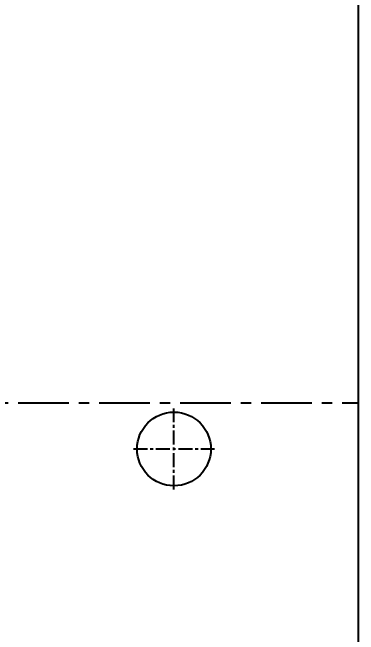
# Model space of a CAD drawing. Header units: millimetres. Extents: x 1727 to 4210, y -6182 to 759.
# Drawn here: x 2879 to 2916.5, y -2732.9 to -2665.4 of the extents above; entities that cross this region are included whole.
import ezdxf

# ---------------------------------------------------------------- set-up
doc = ezdxf.new("R2010")
doc.units = ezdxf.units.MM
doc.header["$LTSCALE"] = 16.335
doc.header["$PDMODE"] = 3
doc.header["$PDSIZE"] = 0.3125
doc.linetypes.add('CENTER', pattern=[0.6, 0.375, -0.075, 0.075, -0.075])
doc.layers.get('0').update_dxf_attribs({"linetype": 'CONTINUOUS'})
doc.layers.get('Defpoints').update_dxf_attribs({"linetype": 'CONTINUOUS'})
doc.styles.get("Standard").update_dxf_attribs({"font": 'txt', "width": 0.8})
doc.dimstyles.new('mold', dxfattribs={"dimtxt": 8, "dimasz": 5, "dimexe": 0, "dimexo": 0, "dimgap": 0, "dimtad": 1, "dimzin": 1, "dimtxsty": 'Standard', "dimcen": 0, "dimclrd": 4, "dimclre": 4, "dimclrt": 6, "dimazin": 0, "dimtfac": 1, "dimtofl": 0, "dimtmove": 0, "dimatfit": 3, "dimfxl": 0, "dimarcsym": 0})

# ---------------------------------------------------------------- blocks, each defined once
blk = doc.blocks.new('*D314')
at = {"color": 4, "lineweight": -2}
for p, q in [((2841.483, -2674.605), (2841.483, -2511.312)), ((2846.483, -2511.312), (2911.483, -2511.312)), ((2916.483, -2637.615), (2916.483, -2511.312))]:
    blk.add_line(p, q, dxfattribs=at)
at = {"color": 4}
for points in [[(2846.483, -2510.478), (2846.483, -2512.145), (2841.483, -2511.312)], [(2911.483, -2510.478), (2911.483, -2512.145), (2916.483, -2511.312)]]:
    blk.add_solid(points, dxfattribs=at)
at = {"layer": 'Defpoints', "color": 0}
for p in [(2916.483, -2511.312), (2916.483, -2637.615), (2841.483, -2674.605)]:
    blk.add_point(p, dxfattribs=at)
at = {"color": 6, "insert": (2884.732, -2506.645), "char_height": 8, "attachment_point": 5}
blk.add_mtext('75,00', dxfattribs=at)

msp = doc.modelspace()

# ---------------------------------------------------------------- linework, layer by layer
at = {"color": 7, "linetype": 'Continuous'}
msp.add_line((2916.483, -2882.769), (2916.483, -2532.769), dxfattribs=at)
at = {"color": 1, "linetype": 'CENTER', "ltscale": 0.895461}
msp.add_line((2844.498, -2707.769), (2916.483, -2707.769), dxfattribs=at)
at = {"color": 1, "linetype": 'CENTER', "ltscale": 0.248791}
for p, q in [((2896.483, -2717.169), (2896.483, -2708.369)), ((2892.083, -2712.769), (2900.883, -2712.769))]:
    msp.add_line(p, q, dxfattribs=at)
msp.add_circle((2896.483, -2712.769), 4)

# ---------------------------------------------------------------- dimensions: what is measured, and where the dimension line sits
dim = msp.add_linear_dim(base=(2916.483, -2511.312), p1=(2841.483, -2674.605), p2=(2916.483, -2637.615), dimstyle='mold')
dim.commit()
dim.dimension.update_dxf_attribs({"geometry": '*D314', "text_midpoint": (2884.732, -2511.312), "dimtype": 160})

doc.saveas('drawing.dxf')
